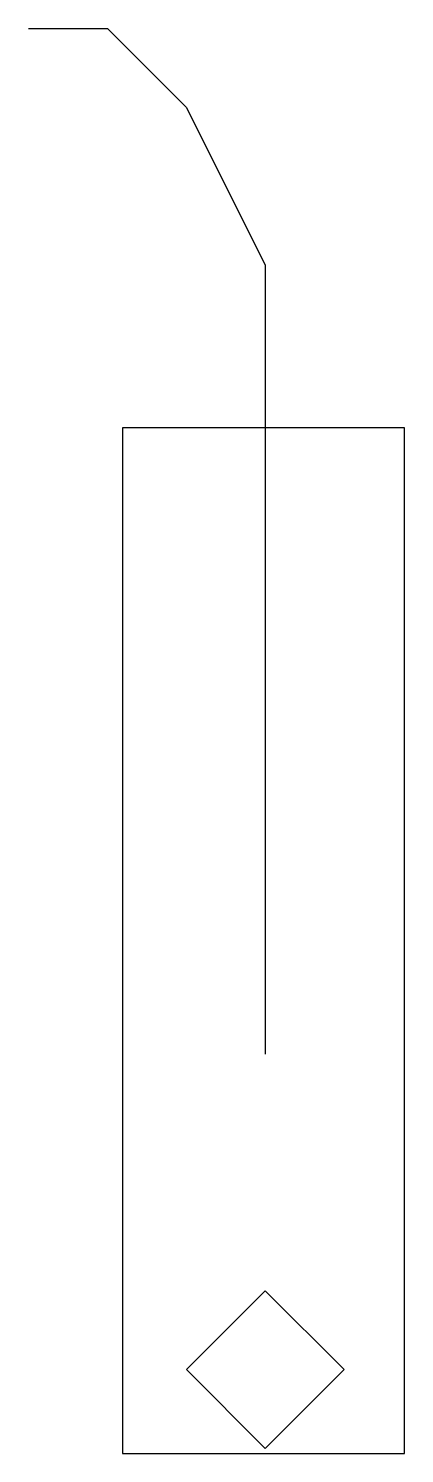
# Model space of a CAD drawing. Extents: x -3.7 to 11, y 0 to 55.6.
import ezdxf

# ---------------------------------------------------------------- set-up
doc = ezdxf.new("R2010")
doc.units = 0
doc.header["$MEASUREMENT"] = 0
doc.layers.get('0').update_dxf_attribs({"linetype": 'CONTINUOUS'})

msp = doc.modelspace()

# ---------------------------------------------------------------- linework, layer by layer
at = {"color": 0}
for p, q in [((-3.662, 55.577), (-0.585, 55.577)), ((-0.585, 55.577), (2.492, 52.5)), ((2.492, 52.5), (5.569, 46.346)), ((5.569, 46.346), (5.569, 15.577)), ((5.569, 6.346), (2.492, 3.27)), ((8.646, 3.27), (5.569, 6.346)), ((2.492, 3.27), (5.569, 0.193)), ((5.569, 0.193), (8.646, 3.27))]:
    msp.add_line(p, q, dxfattribs=at)
at = {"linetype": 'CONTINUOUS'}
msp.add_lwpolyline([(0, 0), (10.998, 0), (10.998, 40), (0, 40)], close=True, dxfattribs=at)

doc.saveas('drawing.dxf')
